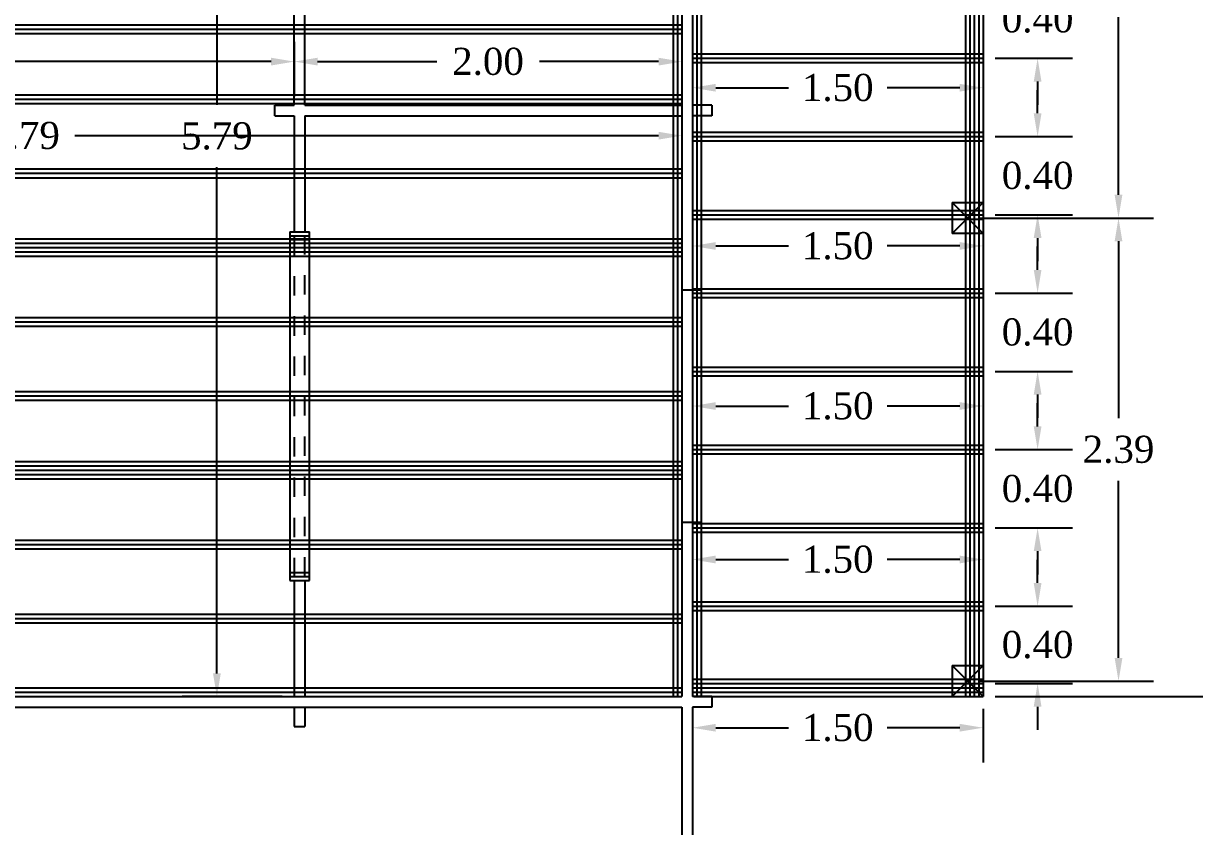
# Model space of a CAD drawing. Header units: inches. Extents: x 86794 to 87086, y 41803 to 41823.
# Drawn here: x 86863.53 to 86869.57, y 41812.8 to 41816.95 of the extents above; entities that cross this region are included whole.
import ezdxf

# ---------------------------------------------------------------- set-up
doc = ezdxf.new("R2010")
doc.units = ezdxf.units.IN
doc.header["$MEASUREMENT"] = 0
doc.linetypes.add('ACAD_ISO03W100', pattern=[30, 12, -18])
doc.styles.get("Standard").update_dxf_attribs({"font": 'times.ttf'})
doc.dimstyles.get("Standard").update_dxf_attribs({"dimtxt": 0.14, "dimasz": 0.12, "dimexe": 0.18, "dimexo": 0.0625, "dimgap": 0.09, "dimtad": 0, "dimtih": 1, "dimtoh": 1, "dimzin": 0, "dimdsep": 46, "dimtxsty": 'Standard', "dimcen": 0.09, "dimadec": 0, "dimazin": 0, "dimtfac": 1, "dimtofl": 0, "dimtmove": 0, "dimatfit": 3, "dimfxl": 1, "dimtolj": 1, "dimtzin": 0, "dimarcsym": 0})

# ---------------------------------------------------------------- blocks, each defined once
blk = doc.blocks.new('*D13')
at = {"color": 0, "lineweight": -2, "ltscale": 0.006, "transparency": 16777216}
for p, q in [((86860.1334, 41816.8542), (86860.1334, 41816.5712)), ((86864.9234, 41816.8542), (86864.9234, 41816.5712)), ((86860.2534, 41816.7512), (86862.2636, 41816.7512)), ((86864.8034, 41816.7512), (86862.7933, 41816.7512))]:
    blk.add_line(p, q, dxfattribs=at)
at = {"color": 0, "ltscale": 0.006, "transparency": 16777216}
for points in [[(86860.2534, 41816.7712), (86860.2534, 41816.7312), (86860.1334, 41816.7512)], [(86864.8034, 41816.7712), (86864.8034, 41816.7312), (86864.9234, 41816.7512)]]:
    blk.add_solid(points, dxfattribs=at)
at = {"layer": 'Defpoints', "color": 0, "ltscale": 0.006, "transparency": 16777216}
for p in [(86860.1334, 41816.9167), (86864.9234, 41816.9167), (86864.9234, 41816.7512)]:
    blk.add_point(p, dxfattribs=at)
at = {"color": 0, "ltscale": 0.006, "transparency": 16777216, "insert": (86862.5284, 41816.7512), "char_height": 0.14, "attachment_point": 5}
blk.add_mtext('\\A1;4.79', dxfattribs=at)
blk = doc.blocks.new('*D14')
at = {"color": 0, "lineweight": -2, "ltscale": 0.006, "transparency": 16777216}
for p, q in [((86864.9234, 41816.8542), (86864.9234, 41816.5712)), ((86866.9234, 41816.8542), (86866.9234, 41816.5712)), ((86865.0434, 41816.7512), (86865.6585, 41816.7512)), ((86866.8034, 41816.7512), (86866.1884, 41816.7512))]:
    blk.add_line(p, q, dxfattribs=at)
at = {"color": 0, "ltscale": 0.006, "transparency": 16777216}
for points in [[(86865.0434, 41816.7712), (86865.0434, 41816.7312), (86864.9234, 41816.7512)], [(86866.8034, 41816.7712), (86866.8034, 41816.7312), (86866.9234, 41816.7512)]]:
    blk.add_solid(points, dxfattribs=at)
at = {"layer": 'Defpoints', "color": 0, "ltscale": 0.006, "transparency": 16777216}
for p in [(86864.9234, 41816.9167), (86866.9234, 41816.9167), (86866.9234, 41816.7512)]:
    blk.add_point(p, dxfattribs=at)
at = {"color": 0, "ltscale": 0.006, "transparency": 16777216, "insert": (86865.9234, 41816.7512), "char_height": 0.14, "attachment_point": 5}
blk.add_mtext('\\A1;2.00', dxfattribs=at)
blk = doc.blocks.new('*D15')
at = {"color": 0, "lineweight": -2, "ltscale": 0.006, "transparency": 16777216}
for p, q in [((86860.1334, 41816.4709), (86860.1334, 41816.1887)), ((86866.9234, 41816.4709), (86866.9234, 41816.1887)), ((86860.2534, 41816.3687), (86863.2664, 41816.3687)), ((86866.8034, 41816.3687), (86863.7904, 41816.3687))]:
    blk.add_line(p, q, dxfattribs=at)
at = {"color": 0, "ltscale": 0.006, "transparency": 16777216}
for points in [[(86860.2534, 41816.3887), (86860.2534, 41816.3487), (86860.1334, 41816.3687)], [(86866.8034, 41816.3887), (86866.8034, 41816.3487), (86866.9234, 41816.3687)]]:
    blk.add_solid(points, dxfattribs=at)
at = {"layer": 'Defpoints', "color": 0, "ltscale": 0.006, "transparency": 16777216}
for p in [(86860.1334, 41816.5334), (86866.9234, 41816.5334), (86866.9234, 41816.3687)]:
    blk.add_point(p, dxfattribs=at)
at = {"color": 0, "ltscale": 0.006, "transparency": 16777216, "insert": (86863.5284, 41816.3687), "char_height": 0.14, "attachment_point": 5}
blk.add_mtext('\\A1;6.79', dxfattribs=at)
blk = doc.blocks.new('*D25')
at = {"color": 0, "lineweight": -2, "ltscale": 0.006, "transparency": 16777216}
for p, q in [((86868.7601, 41814.0585), (86868.7601, 41814.1785)), ((86868.5409, 41813.9385), (86868.9401, 41813.9385)), ((86868.5409, 41813.5395), (86868.9401, 41813.5395)), ((86868.7601, 41813.4195), (86868.7601, 41813.2995))]:
    blk.add_line(p, q, dxfattribs=at)
at = {"color": 0, "ltscale": 0.006, "transparency": 16777216}
for points in [[(86868.7401, 41814.0585), (86868.7801, 41814.0585), (86868.7601, 41813.9385)], [(86868.7401, 41813.4195), (86868.7801, 41813.4195), (86868.7601, 41813.5395)]]:
    blk.add_solid(points, dxfattribs=at)
at = {"layer": 'Defpoints', "color": 0, "ltscale": 0.006, "transparency": 16777216}
for p in [(86868.4784, 41813.9385), (86868.7601, 41813.9385), (86868.4784, 41813.5395)]:
    blk.add_point(p, dxfattribs=at)
at = {"color": 0, "ltscale": 0.006, "transparency": 16777216, "insert": (86868.7601, 41813.739), "char_height": 0.14, "attachment_point": 5}
blk.add_mtext('\\A1;0.40', dxfattribs=at)
blk = doc.blocks.new('*D26')
at = {"color": 0, "lineweight": -2, "ltscale": 0.006, "transparency": 16777216}
for p, q in [((86868.7601, 41814.8671), (86868.7601, 41814.9871)), ((86868.5409, 41814.7471), (86868.9401, 41814.7471)), ((86868.5409, 41814.3428), (86868.9401, 41814.3428)), ((86868.7601, 41814.2228), (86868.7601, 41814.1028))]:
    blk.add_line(p, q, dxfattribs=at)
at = {"color": 0, "ltscale": 0.006, "transparency": 16777216}
for points in [[(86868.7401, 41814.8671), (86868.7801, 41814.8671), (86868.7601, 41814.7471)], [(86868.7401, 41814.2228), (86868.7801, 41814.2228), (86868.7601, 41814.3428)]]:
    blk.add_solid(points, dxfattribs=at)
at = {"layer": 'Defpoints', "color": 0, "ltscale": 0.006, "transparency": 16777216}
for p in [(86868.4784, 41814.7471), (86868.7601, 41814.7471), (86868.4784, 41814.3428)]:
    blk.add_point(p, dxfattribs=at)
at = {"color": 0, "ltscale": 0.006, "transparency": 16777216, "insert": (86868.7601, 41814.545), "char_height": 0.14, "attachment_point": 5}
blk.add_mtext('\\A1;0.40', dxfattribs=at)
blk = doc.blocks.new('*D27')
at = {"color": 0, "lineweight": -2, "ltscale": 0.006, "transparency": 16777216}
for p, q in [((86868.7601, 41815.6757), (86868.7601, 41815.7957)), ((86868.5409, 41815.5557), (86868.9401, 41815.5557)), ((86868.5409, 41815.1514), (86868.9401, 41815.1514)), ((86868.7601, 41815.0314), (86868.7601, 41814.9114))]:
    blk.add_line(p, q, dxfattribs=at)
at = {"color": 0, "ltscale": 0.006, "transparency": 16777216}
for points in [[(86868.7401, 41815.6757), (86868.7801, 41815.6757), (86868.7601, 41815.5557)], [(86868.7401, 41815.0314), (86868.7801, 41815.0314), (86868.7601, 41815.1514)]]:
    blk.add_solid(points, dxfattribs=at)
at = {"layer": 'Defpoints', "color": 0, "ltscale": 0.006, "transparency": 16777216}
for p in [(86868.4784, 41815.5557), (86868.7601, 41815.5557), (86868.4784, 41815.1514)]:
    blk.add_point(p, dxfattribs=at)
at = {"color": 0, "ltscale": 0.006, "transparency": 16777216, "insert": (86868.7601, 41815.3535), "char_height": 0.14, "attachment_point": 5}
blk.add_mtext('\\A1;0.40', dxfattribs=at)
blk = doc.blocks.new('*D28')
at = {"color": 0, "lineweight": -2, "ltscale": 0.006, "transparency": 16777216}
for p, q in [((86868.7601, 41816.4842), (86868.7601, 41816.6042)), ((86868.5409, 41816.3642), (86868.9401, 41816.3642)), ((86868.5409, 41815.96), (86868.9401, 41815.96)), ((86868.7601, 41815.84), (86868.7601, 41815.72))]:
    blk.add_line(p, q, dxfattribs=at)
at = {"color": 0, "ltscale": 0.006, "transparency": 16777216}
for points in [[(86868.7401, 41816.4842), (86868.7801, 41816.4842), (86868.7601, 41816.3642)], [(86868.7401, 41815.84), (86868.7801, 41815.84), (86868.7601, 41815.96)]]:
    blk.add_solid(points, dxfattribs=at)
at = {"layer": 'Defpoints', "color": 0, "ltscale": 0.006, "transparency": 16777216}
for p in [(86868.4784, 41816.3642), (86868.7601, 41816.3642), (86868.4784, 41815.96)]:
    blk.add_point(p, dxfattribs=at)
at = {"color": 0, "ltscale": 0.006, "transparency": 16777216, "insert": (86868.7601, 41816.1621), "char_height": 0.14, "attachment_point": 5}
blk.add_mtext('\\A1;0.40', dxfattribs=at)
blk = doc.blocks.new('*D29')
at = {"color": 0, "lineweight": -2, "ltscale": 0.006, "transparency": 16777216}
for p, q in [((86868.7601, 41817.2928), (86868.7601, 41817.4128)), ((86868.5409, 41817.1728), (86868.9401, 41817.1728)), ((86868.5409, 41816.7685), (86868.9401, 41816.7685)), ((86868.7601, 41816.6485), (86868.7601, 41816.5285))]:
    blk.add_line(p, q, dxfattribs=at)
at = {"color": 0, "ltscale": 0.006, "transparency": 16777216}
for points in [[(86868.7401, 41817.2928), (86868.7801, 41817.2928), (86868.7601, 41817.1728)], [(86868.7401, 41816.6485), (86868.7801, 41816.6485), (86868.7601, 41816.7685)]]:
    blk.add_solid(points, dxfattribs=at)
at = {"layer": 'Defpoints', "color": 0, "ltscale": 0.006, "transparency": 16777216}
for p in [(86868.4784, 41817.1728), (86868.7601, 41817.1728), (86868.4784, 41816.7685)]:
    blk.add_point(p, dxfattribs=at)
at = {"color": 0, "ltscale": 0.006, "transparency": 16777216, "insert": (86868.7601, 41816.9707), "char_height": 0.14, "attachment_point": 5}
blk.add_mtext('\\A1;0.40', dxfattribs=at)
blk = doc.blocks.new('*D65')
at = {"color": 0, "lineweight": -2, "ltscale": 0.006, "transparency": 16777216}
for p, q in [((86868.4609, 41818.3401), (86869.3577, 41818.3401)), ((86869.1777, 41818.2201), (86869.1777, 41817.3032)), ((86869.1777, 41816.0634), (86869.1777, 41816.9803)), ((86868.4609, 41815.9434), (86869.3577, 41815.9434))]:
    blk.add_line(p, q, dxfattribs=at)
at = {"color": 0, "ltscale": 0.006, "transparency": 16777216}
for points in [[(86869.1577, 41818.2201), (86869.1977, 41818.2201), (86869.1777, 41818.3401)], [(86869.1577, 41816.0634), (86869.1977, 41816.0634), (86869.1777, 41815.9434)]]:
    blk.add_solid(points, dxfattribs=at)
at = {"layer": 'Defpoints', "color": 0, "ltscale": 0.006, "transparency": 16777216}
for p in [(86868.3984, 41818.3401), (86869.1777, 41818.3401), (86868.3984, 41815.9434)]:
    blk.add_point(p, dxfattribs=at)
at = {"color": 0, "ltscale": 0.006, "transparency": 16777216, "insert": (86869.1777, 41817.1417), "char_height": 0.14, "attachment_point": 5}
blk.add_mtext('\\A1;2.40', dxfattribs=at)
blk = doc.blocks.new('*D66')
at = {"color": 0, "lineweight": -2, "ltscale": 0.006, "transparency": 16777216}
for p, q in [((86868.4609, 41815.9434), (86869.3577, 41815.9434)), ((86869.1777, 41815.8234), (86869.1777, 41814.909)), ((86869.1777, 41813.6717), (86869.1777, 41814.5862)), ((86868.4609, 41813.5517), (86869.3577, 41813.5517))]:
    blk.add_line(p, q, dxfattribs=at)
at = {"color": 0, "ltscale": 0.006, "transparency": 16777216}
for points in [[(86869.1577, 41815.8234), (86869.1977, 41815.8234), (86869.1777, 41815.9434)], [(86869.1577, 41813.6717), (86869.1977, 41813.6717), (86869.1777, 41813.5517)]]:
    blk.add_solid(points, dxfattribs=at)
at = {"layer": 'Defpoints', "color": 0, "ltscale": 0.006, "transparency": 16777216}
for p in [(86868.3984, 41815.9434), (86869.1777, 41815.9434), (86868.3984, 41813.5517)]:
    blk.add_point(p, dxfattribs=at)
at = {"color": 0, "ltscale": 0.006, "transparency": 16777216, "insert": (86869.1777, 41814.7476), "char_height": 0.14, "attachment_point": 5}
blk.add_mtext('\\A1;2.39', dxfattribs=at)
blk = doc.blocks.new('*D67')
at = {"color": 0, "lineweight": -2, "ltscale": 0.006, "transparency": 16777216}
for p, q in [((86868.5409, 41820.8167), (86869.8225, 41820.8167)), ((86869.6425, 41820.6967), (86869.6425, 41817.3057)), ((86869.6425, 41813.5917), (86869.6425, 41816.9828)), ((86868.5409, 41813.4717), (86869.8225, 41813.4717))]:
    blk.add_line(p, q, dxfattribs=at)
at = {"color": 0, "ltscale": 0.006, "transparency": 16777216}
for points in [[(86869.6225, 41820.6967), (86869.6625, 41820.6967), (86869.6425, 41820.8167)], [(86869.6225, 41813.5917), (86869.6625, 41813.5917), (86869.6425, 41813.4717)]]:
    blk.add_solid(points, dxfattribs=at)
at = {"layer": 'Defpoints', "color": 0, "ltscale": 0.006, "transparency": 16777216}
for p in [(86868.4784, 41820.8167), (86869.6425, 41820.8167), (86868.4784, 41813.4717)]:
    blk.add_point(p, dxfattribs=at)
at = {"color": 0, "ltscale": 0.006, "transparency": 16777216, "insert": (86869.6425, 41817.1442), "char_height": 0.14, "attachment_point": 5}
blk.add_mtext('\\A1;7.35', dxfattribs=at)
blk = doc.blocks.new('*D79')
at = {"color": 0, "lineweight": -2, "ltscale": 0.006, "transparency": 16777216}
for p, q in [((86866.9784, 41813.4092), (86866.9784, 41813.1307)), ((86868.4784, 41813.4092), (86868.4784, 41813.1307)), ((86867.0984, 41813.3107), (86867.4734, 41813.3107)), ((86868.3584, 41813.3107), (86867.9835, 41813.3107))]:
    blk.add_line(p, q, dxfattribs=at)
at = {"color": 0, "ltscale": 0.006, "transparency": 16777216}
for points in [[(86867.0984, 41813.3307), (86867.0984, 41813.2907), (86866.9784, 41813.3107)], [(86868.3584, 41813.3307), (86868.3584, 41813.2907), (86868.4784, 41813.3107)]]:
    blk.add_solid(points, dxfattribs=at)
at = {"layer": 'Defpoints', "color": 0, "ltscale": 0.006, "transparency": 16777216}
for p in [(86866.9784, 41813.4717), (86868.4784, 41813.4717), (86868.4784, 41813.3107)]:
    blk.add_point(p, dxfattribs=at)
at = {"color": 0, "ltscale": 0.006, "transparency": 16777216, "insert": (86867.7284, 41813.3107), "char_height": 0.14, "attachment_point": 5}
blk.add_mtext('\\A1;1.50', dxfattribs=at)
blk = doc.blocks.new('*D80')
at = {"color": 0, "lineweight": -2, "ltscale": 0.006, "transparency": 16777216}
for p, q in [((86866.9784, 41814.2578), (86866.9784, 41813.9997)), ((86868.4784, 41814.2578), (86868.4784, 41813.9997)), ((86867.0984, 41814.1797), (86867.4734, 41814.1797)), ((86868.3584, 41814.1797), (86867.9835, 41814.1797))]:
    blk.add_line(p, q, dxfattribs=at)
at = {"color": 0, "ltscale": 0.006, "transparency": 16777216}
for points in [[(86867.0984, 41814.1997), (86867.0984, 41814.1597), (86866.9784, 41814.1797)], [(86868.3584, 41814.1997), (86868.3584, 41814.1597), (86868.4784, 41814.1797)]]:
    blk.add_solid(points, dxfattribs=at)
at = {"layer": 'Defpoints', "color": 0, "ltscale": 0.006, "transparency": 16777216}
for p in [(86866.9784, 41814.3203), (86868.4784, 41814.3203), (86868.4784, 41814.1797)]:
    blk.add_point(p, dxfattribs=at)
at = {"color": 0, "ltscale": 0.006, "transparency": 16777216, "insert": (86867.7284, 41814.1797), "char_height": 0.14, "attachment_point": 5}
blk.add_mtext('\\A1;1.50', dxfattribs=at)
blk = doc.blocks.new('*D81')
at = {"color": 0, "lineweight": -2, "ltscale": 0.006, "transparency": 16777216}
for p, q in [((86866.9784, 41815.0664), (86866.9784, 41814.7924)), ((86868.4784, 41815.0664), (86868.4784, 41814.7924)), ((86867.0984, 41814.9724), (86867.4734, 41814.9724)), ((86868.3584, 41814.9724), (86867.9835, 41814.9724))]:
    blk.add_line(p, q, dxfattribs=at)
at = {"color": 0, "ltscale": 0.006, "transparency": 16777216}
for points in [[(86867.0984, 41814.9924), (86867.0984, 41814.9524), (86866.9784, 41814.9724)], [(86868.3584, 41814.9924), (86868.3584, 41814.9524), (86868.4784, 41814.9724)]]:
    blk.add_solid(points, dxfattribs=at)
at = {"layer": 'Defpoints', "color": 0, "ltscale": 0.006, "transparency": 16777216}
for p in [(86866.9784, 41815.1289), (86868.4784, 41815.1289), (86868.4784, 41814.9724)]:
    blk.add_point(p, dxfattribs=at)
at = {"color": 0, "ltscale": 0.006, "transparency": 16777216, "insert": (86867.7284, 41814.9724), "char_height": 0.14, "attachment_point": 5}
blk.add_mtext('\\A1;1.50', dxfattribs=at)
blk = doc.blocks.new('*D82')
at = {"color": 0, "lineweight": -2, "ltscale": 0.006, "transparency": 16777216}
for p, q in [((86866.9784, 41815.875), (86866.9784, 41815.6191)), ((86868.4784, 41815.875), (86868.4784, 41815.6191)), ((86867.0984, 41815.7991), (86867.4734, 41815.7991)), ((86868.3584, 41815.7991), (86867.9835, 41815.7991))]:
    blk.add_line(p, q, dxfattribs=at)
at = {"color": 0, "ltscale": 0.006, "transparency": 16777216}
for points in [[(86867.0984, 41815.8191), (86867.0984, 41815.7791), (86866.9784, 41815.7991)], [(86868.3584, 41815.8191), (86868.3584, 41815.7791), (86868.4784, 41815.7991)]]:
    blk.add_solid(points, dxfattribs=at)
at = {"layer": 'Defpoints', "color": 0, "ltscale": 0.006, "transparency": 16777216}
for p in [(86866.9784, 41815.9375), (86868.4784, 41815.9375), (86868.4784, 41815.7991)]:
    blk.add_point(p, dxfattribs=at)
at = {"color": 0, "ltscale": 0.006, "transparency": 16777216, "insert": (86867.7284, 41815.7991), "char_height": 0.14, "attachment_point": 5}
blk.add_mtext('\\A1;1.50', dxfattribs=at)
blk = doc.blocks.new('*D83')
at = {"color": 0, "lineweight": -2, "ltscale": 0.006, "transparency": 16777216}
for p, q in [((86866.9784, 41816.6835), (86866.9784, 41816.4363)), ((86868.4784, 41816.6835), (86868.4784, 41816.4363)), ((86867.0984, 41816.6163), (86867.4734, 41816.6163)), ((86868.3584, 41816.6163), (86867.9835, 41816.6163))]:
    blk.add_line(p, q, dxfattribs=at)
at = {"color": 0, "ltscale": 0.006, "transparency": 16777216}
for points in [[(86867.0984, 41816.6363), (86867.0984, 41816.5963), (86866.9784, 41816.6163)], [(86868.3584, 41816.6363), (86868.3584, 41816.5963), (86868.4784, 41816.6163)]]:
    blk.add_solid(points, dxfattribs=at)
at = {"layer": 'Defpoints', "color": 0, "ltscale": 0.006, "transparency": 16777216}
for p in [(86866.9784, 41816.746), (86868.4784, 41816.746), (86866.9784, 41816.6163)]:
    blk.add_point(p, dxfattribs=at)
at = {"color": 0, "ltscale": 0.006, "transparency": 16777216, "insert": (86867.7284, 41816.6163), "char_height": 0.14, "attachment_point": 5}
blk.add_mtext('\\A1;1.50', dxfattribs=at)
blk = doc.blocks.new('*D162')
at = {"color": 0, "lineweight": -2, "ltscale": 0.006, "transparency": 16777216}
for p, q in [((86864.8609, 41819.2617), (86864.3437, 41819.2617)), ((86864.5237, 41819.1417), (86864.5237, 41816.5282)), ((86864.5237, 41813.5917), (86864.5237, 41816.2053)), ((86864.8609, 41813.4717), (86864.3437, 41813.4717))]:
    blk.add_line(p, q, dxfattribs=at)
at = {"color": 0, "ltscale": 0.006, "transparency": 16777216}
for points in [[(86864.5037, 41819.1417), (86864.5437, 41819.1417), (86864.5237, 41819.2617)], [(86864.5037, 41813.5917), (86864.5437, 41813.5917), (86864.5237, 41813.4717)]]:
    blk.add_solid(points, dxfattribs=at)
at = {"layer": 'Defpoints', "color": 0, "ltscale": 0.006, "transparency": 16777216}
for p in [(86864.5237, 41819.2617), (86864.9234, 41819.2617), (86864.9234, 41813.4717)]:
    blk.add_point(p, dxfattribs=at)
at = {"color": 0, "ltscale": 0.006, "transparency": 16777216, "insert": (86864.5237, 41816.3667), "char_height": 0.14, "attachment_point": 5}
blk.add_mtext('\\A1;5.79', dxfattribs=at)

msp = doc.modelspace()

# ---------------------------------------------------------------- linework, layer by layer
for p, q in [((86868.3884, 41820.8167), (86868.3884, 41813.4717)), ((86868.4109, 41820.8167), (86868.4109, 41813.4717)), ((86868.4334, 41820.8167), (86868.4334, 41813.4717)), ((86868.4559, 41820.8167), (86868.4559, 41813.4717)), ((86868.4784, 41820.8167), (86868.4784, 41813.4717)), ((86866.8784, 41819.2617), (86866.8784, 41813.4717)), ((86866.9009, 41819.2617), (86866.9009, 41813.4717)), ((86866.9234, 41819.2617), (86866.9234, 41813.4717)), ((86866.9784, 41819.2617), (86866.9784, 41813.4717)), ((86867.0009, 41819.2617), (86867.0009, 41813.4717)), ((86867.0234, 41819.2617), (86867.0234, 41813.4717)), ((86866.9234, 41816.9392), (86860.1334, 41816.9392)), ((86866.9234, 41816.9167), (86860.1334, 41816.9167)), ((86866.9234, 41816.8942), (86860.1334, 41816.8942)), ((86866.9784, 41816.791), (86868.4784, 41816.791)), ((86866.9784, 41816.7685), (86868.4784, 41816.7685)), ((86866.9784, 41816.746), (86868.4784, 41816.746)), ((86866.9234, 41816.5784), (86860.1334, 41816.5784)), ((86866.9234, 41816.5559), (86860.1334, 41816.5559)), ((86866.9234, 41816.5334), (86860.1334, 41816.5334)), ((86867.0784, 41816.5267), (86866.9784, 41816.5267)), ((86867.0784, 41816.5267), (86867.0784, 41816.4717)), ((86867.0784, 41816.4717), (86866.9784, 41816.4717)), ((86866.9784, 41816.3867), (86868.4784, 41816.3867)), ((86866.9784, 41816.3642), (86868.4784, 41816.3642)), ((86866.9784, 41816.3417), (86868.4784, 41816.3417)), ((86866.9234, 41816.1951), (86860.1334, 41816.1951)), ((86866.9234, 41816.1726), (86860.1334, 41816.1726)), ((86866.9234, 41816.1501), (86860.1334, 41816.1501)), ((86866.9784, 41815.9825), (86868.4784, 41815.9825)), ((86868.3184, 41816.0234), (86868.3184, 41815.8634)), ((86866.9784, 41815.96), (86868.4784, 41815.96)), ((86866.9784, 41815.9375), (86868.4784, 41815.9375)), ((86866.9234, 41815.8342), (86860.1334, 41815.8342)), ((86866.9234, 41815.8117), (86860.1334, 41815.8117)), ((86866.9234, 41815.7892), (86860.1334, 41815.7892)), ((86866.9234, 41815.7667), (86860.1334, 41815.7667)), ((86866.9234, 41815.7442), (86860.1334, 41815.7442)), ((86866.9784, 41815.5782), (86868.4784, 41815.5782)), ((86866.9784, 41815.5557), (86868.4784, 41815.5557)), ((86866.9784, 41815.5332), (86868.4784, 41815.5332)), ((86866.9234, 41815.4284), (86860.1334, 41815.4284)), ((86866.9234, 41815.4059), (86860.1334, 41815.4059)), ((86866.9234, 41815.3834), (86860.1334, 41815.3834)), ((86866.9784, 41815.1739), (86868.4784, 41815.1739)), ((86866.9784, 41815.1514), (86868.4784, 41815.1514)), ((86866.9784, 41815.1289), (86868.4784, 41815.1289)), ((86866.9234, 41815.0451), (86860.1334, 41815.0451)), ((86866.9234, 41815.0226), (86860.1334, 41815.0226)), ((86866.9234, 41815.0001), (86860.1334, 41815.0001)), ((86866.9784, 41814.7696), (86868.4784, 41814.7696)), ((86866.9784, 41814.7471), (86868.4784, 41814.7471)), ((86866.9784, 41814.7246), (86868.4784, 41814.7246)), ((86866.9234, 41814.6842), (86860.1334, 41814.6842)), ((86866.9234, 41814.6617), (86860.1334, 41814.6617)), ((86866.9234, 41814.6392), (86860.1334, 41814.6392)), ((86866.9234, 41814.6167), (86860.1334, 41814.6167)), ((86866.9234, 41814.5942), (86860.1334, 41814.5942)), ((86866.9784, 41814.3653), (86868.4784, 41814.3653)), ((86866.9784, 41814.3428), (86868.4784, 41814.3428)), ((86866.9234, 41814.2784), (86860.1334, 41814.2784)), ((86866.9784, 41814.3203), (86868.4784, 41814.3203)), ((86866.9234, 41814.2559), (86860.1334, 41814.2559)), ((86866.9234, 41814.2334), (86860.1334, 41814.2334)), ((86866.9784, 41813.961), (86868.4784, 41813.961)), ((86866.9784, 41813.9385), (86868.4784, 41813.9385)), ((86866.9784, 41813.916), (86868.4784, 41813.916)), ((86866.9234, 41813.8951), (86860.1334, 41813.8951)), ((86866.9234, 41813.8726), (86860.1334, 41813.8726)), ((86866.9234, 41813.8501), (86860.1334, 41813.8501)), ((86868.3184, 41813.6317), (86868.3184, 41813.4717)), ((86860.1334, 41813.5167), (86866.9234, 41813.5167)), ((86860.1334, 41813.4942), (86866.9234, 41813.4942)), ((86859.2334, 41813.4717), (86866.9234, 41813.4717)), ((86867.0784, 41813.4717), (86866.9784, 41813.4717)), ((86867.0784, 41813.4717), (86867.0784, 41813.4167)), ((86859.2334, 41813.4167), (86866.9234, 41813.4167)), ((86867.0784, 41813.4167), (86866.9784, 41813.4167))]:
    msp.add_line(p, q)
at = {"color": 251, "ltscale": 0.006, "true_color": 0x636466}
for p, q in [((86864.9234, 41816.5267), (86864.9234, 41818.2717)), ((86864.9784, 41816.5267), (86864.9784, 41818.2717)), ((86864.8234, 41816.4717), (86864.8234, 41816.5267)), ((86864.9234, 41816.4717), (86864.9234, 41815.8717)), ((86864.9784, 41816.4717), (86864.9784, 41815.8717)), ((86864.9009, 41815.8717), (86864.9009, 41814.0717)), ((86864.9009, 41815.8717), (86865.0009, 41815.8717)), ((86864.9009, 41815.8517), (86865.0009, 41815.8517)), ((86865.0009, 41814.0717), (86865.0009, 41815.8717)), ((86864.9009, 41815.8317), (86865.0009, 41815.8317)), ((86866.9234, 41815.5717), (86867.0234, 41815.5717)), ((86866.9234, 41814.3717), (86867.0234, 41814.3717)), ((86864.9009, 41814.1117), (86865.0009, 41814.1117)), ((86864.9009, 41814.0917), (86865.0009, 41814.0917)), ((86864.9009, 41814.0717), (86865.0009, 41814.0717)), ((86864.9234, 41814.0717), (86864.9234, 41813.4717)), ((86864.9784, 41814.0717), (86864.9784, 41813.4717)), ((86864.9234, 41813.4167), (86864.9234, 41813.3167)), ((86864.9784, 41813.4167), (86864.9784, 41813.3167)), ((86864.9234, 41813.3167), (86864.9784, 41813.3167))]:
    msp.add_line(p, q, dxfattribs=at)
at = {"color": 251, "true_color": 0x636466}
for p, q in [((86864.8234, 41816.5267), (86864.9234, 41816.5267)), ((86864.9784, 41816.5267), (86866.9234, 41816.5267)), ((86864.8234, 41816.4717), (86864.9234, 41816.4717)), ((86864.9784, 41816.4717), (86866.9234, 41816.4717))]:
    msp.add_line(p, q, dxfattribs=at)
at = {"ltscale": 0.006}
for p, q in [((86868.3184, 41816.0234), (86868.4784, 41816.0234)), ((86868.4784, 41815.8634), (86868.3184, 41816.0234)), ((86868.4784, 41816.0234), (86868.3184, 41815.8634)), ((86868.4784, 41815.8634), (86868.3184, 41815.8634)), ((86868.3184, 41813.6317), (86868.4784, 41813.6317)), ((86868.4784, 41813.4717), (86868.3184, 41813.6317)), ((86868.4784, 41813.6317), (86868.3184, 41813.4717)), ((86866.9784, 41813.5617), (86868.4784, 41813.5617)), ((86866.9784, 41813.5392), (86868.4784, 41813.5392)), ((86866.9784, 41813.5167), (86868.4784, 41813.5167)), ((86866.9784, 41813.4942), (86868.4784, 41813.4942)), ((86866.9859, 41813.4717), (86868.4784, 41813.4717))]:
    msp.add_line(p, q, dxfattribs=at)
at = {"color": 251, "linetype": 'ACAD_ISO03W100', "ltscale": 0.006, "true_color": 0x636466}
for p, q in [((86864.9234, 41815.8517), (86864.9234, 41814.0917)), ((86864.9784, 41814.0917), (86864.9784, 41815.8517))]:
    msp.add_line(p, q, dxfattribs=at)
at = {"color": 252, "true_color": 0x939598}
for p, q in [((86866.9234, 41813.4167), (86866.9234, 41807.5717)), ((86866.9784, 41813.4167), (86866.9784, 41811.3942))]:
    msp.add_line(p, q, dxfattribs=at)

# ---------------------------------------------------------------- dimensions: what is measured, and where the dimension line sits
at = {"ltscale": 0.006}
for base, p1, p2, picture, middle in [((86869.6424516066, 41820.8167426768), (86868.4784366303, 41813.4717426768), (86868.4784366303, 41820.8167426768), '*D67', (86869.6424516066, 41817.1442426768)), ((86864.5237, 41819.2617), (86864.9234, 41813.4717), (86864.9234, 41819.2617), '*D162', (86864.5237, 41816.3667)), ((86869.1777, 41818.3401), (86868.3984, 41815.9434), (86868.3984, 41818.3401), '*D65', (86869.1777, 41817.1417)), ((86868.7601, 41817.1728), (86868.4784, 41816.7685), (86868.4784, 41817.1728), '*D29', (86868.7601, 41816.9707)), ((86868.7601, 41816.3642), (86868.4784, 41815.96), (86868.4784, 41816.3642), '*D28', (86868.7601, 41816.1621)), ((86869.1777, 41815.9434), (86868.3984, 41813.5517), (86868.3984, 41815.9434), '*D66', (86869.1777, 41814.7476)), ((86868.7601, 41815.5557), (86868.4784, 41815.1514), (86868.4784, 41815.5557), '*D27', (86868.7601, 41815.3535)), ((86868.7601, 41814.7471), (86868.4784, 41814.3428), (86868.4784, 41814.7471), '*D26', (86868.7601, 41814.545)), ((86868.7601, 41813.9385), (86868.4784, 41813.5395), (86868.4784, 41813.9385), '*D25', (86868.7601, 41813.739))]:
    dim = msp.add_linear_dim(base=base, p1=p1, p2=p2, angle=90, dimstyle='Standard', dxfattribs=at)
    dim.commit()
    dim.dimension.update_dxf_attribs({"geometry": picture, "text_midpoint": middle})
for base, p1, p2, picture, middle in [((86864.9234, 41816.7512), (86860.1334, 41816.9167), (86864.9234, 41816.9167), '*D13', (86862.5284, 41816.7512)), ((86866.9234, 41816.7512), (86864.9234, 41816.9167), (86866.9234, 41816.9167), '*D14', (86865.9234, 41816.7512)), ((86866.9784, 41816.6163), (86868.4784, 41816.746), (86866.9784, 41816.746), '*D83', (86867.7284, 41816.6163)), ((86866.9234, 41816.3687), (86860.1334, 41816.5334), (86866.9234, 41816.5334), '*D15', (86863.5284, 41816.3687)), ((86868.4784, 41815.7991), (86866.9784, 41815.9375), (86868.4784, 41815.9375), '*D82', (86867.7284, 41815.7991)), ((86868.4784, 41814.9724), (86866.9784, 41815.1289), (86868.4784, 41815.1289), '*D81', (86867.7284, 41814.9724)), ((86868.4784, 41814.1797), (86866.9784, 41814.3203), (86868.4784, 41814.3203), '*D80', (86867.7284, 41814.1797)), ((86868.4784, 41813.3107), (86866.9784, 41813.4717), (86868.4784, 41813.4717), '*D79', (86867.7284, 41813.3107))]:
    dim = msp.add_linear_dim(base=base, p1=p1, p2=p2, dimstyle='Standard', dxfattribs=at)
    dim.commit()
    dim.dimension.update_dxf_attribs({"geometry": picture, "text_midpoint": middle})

doc.saveas('drawing.dxf')
